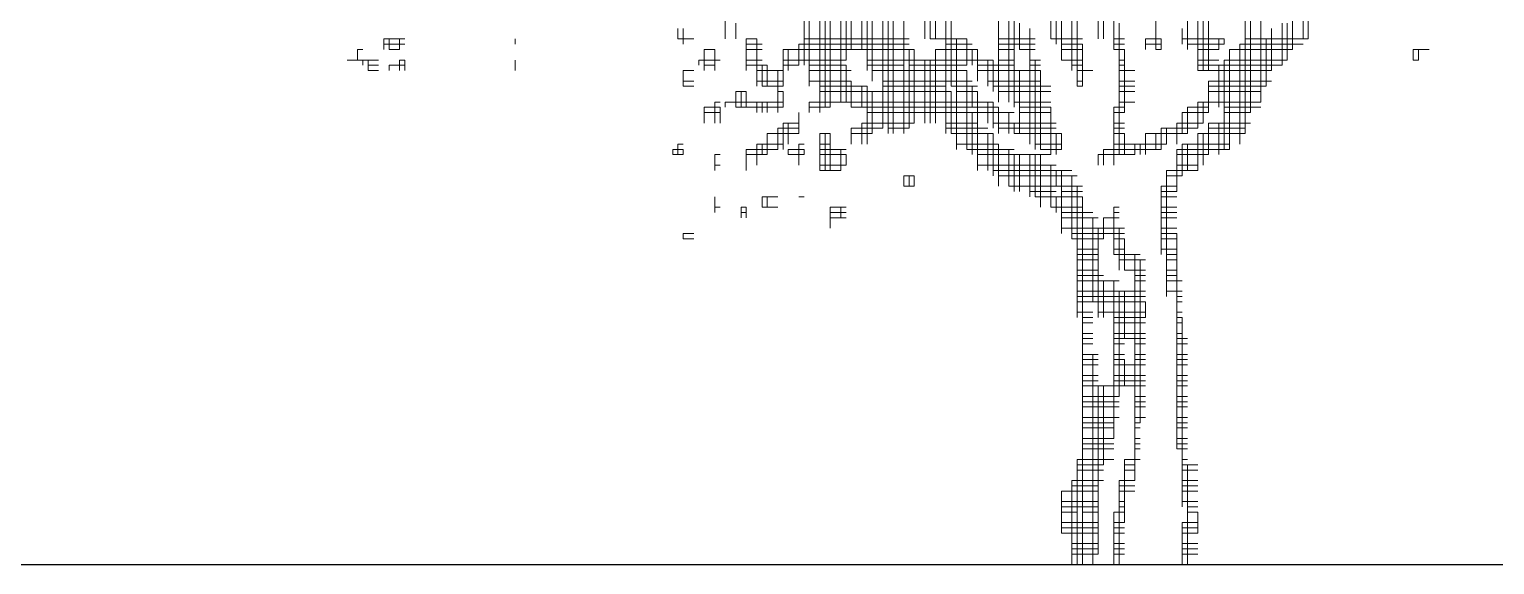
# Model space of a CAD drawing. Header units: millimetres. Extents: x 13268 to 164478, y 289082 to 363688.
# Drawn here: x 80103 to 85924, y 344787 to 346912 of the extents above; entities that cross this region are included whole.
import ezdxf

# ---------------------------------------------------------------- set-up
doc = ezdxf.new("R2010")
doc.units = ezdxf.units.MM
doc.layers.add('www.cad-blocks.net', color=7, linetype='Continuous')

# ---------------------------------------------------------------- blocks, each defined once
blk = doc.blocks.new('A$C010A7659')
at = {"lineweight": 0}
for points in [[(2558.6, 1217.2), (2558.6, 828)], [(2575.2, 1217.2), (2575.2, 828)], [(2492.4, 1142.7), (2492.4, 811.5)], [(2550.3, 1151), (2550.3, 828)], [(2475.8, 1117.8), (2475.8, 828)], [(2484.1, 1126.1), (2484.1, 819.8)], [(2492.4, 1084.7), (2492.4, 794.9)], [(2508.9, 1059.9), (2508.9, 778.4)], [(2393, 985.4), (2393, 728.7)], [(2111.5, 944), (2111.5, 712.1)], [(2111.5, 944), (2111.5, 712.1)], [(2161.2, 944), (2161.2, 811.5)], [(2161.2, 944), (2161.2, 811.5)], [(2177.7, 927.4), (2177.7, 811.5)], [(2094.9, 910.8), (2094.9, 778.4)], [(2119.8, 910.8), (2119.8, 720.4)], [(2194.3, 910.8), (2194.3, 761.8)], [(2210.8, 910.8), (2210.8, 687.3)], [(2210.8, 910.8), (2210.8, 753.5)], [(2393, 910.8), (2393, 728.7)], [(2086.6, 886), (2086.6, 786.6)], [(2086.6, 886), (2086.6, 786.6)], [(2152.9, 894.3), (2152.9, 794.9)], [(2152.9, 886), (2152.9, 794.9)], [(2219.1, 894.3), (2219.1, 679)], [(2227.4, 894.3), (2227.4, 679)], [(2227.4, 894.3), (2227.4, 679)], [(2244, 886), (2244, 786.6)], [(2244, 886), (2244, 679)], [(2409.6, 886), (2409.6, 728.7)], [(2641.4, 886), (2641.4, 811.5)], [(2782.2, 886), (2782.2, 687.3)], [(2790.5, 886), (2790.5, 712.1)], [(2873.3, 886), (2873.3, 828)], [(2881.6, 894.3), (2881.6, 828)], [(2881.6, 886), (2881.6, 828)], [(1962.4, 861.2), (1962.4, 828)], [(2128, 861.2), (2128, 728.7)], [(2128, 861.2), (2128, 720.4)], [(2144.6, 877.7), (2144.6, 728.7)], [(2186, 861.2), (2186, 778.4)], [(2186, 861.2), (2186, 794.9)], [(2277.1, 861.2), (2277.1, 828)], [(2285.4, 861.2), (2285.4, 828)], [(2285.4, 861.2), (2285.4, 828)], [(2293.7, 877.7), (2293.7, 828)], [(2310.2, 877.7), (2310.2, 753.5)], [(2310.2, 877.7), (2310.2, 687.3)], [(2318.5, 877.7), (2318.5, 753.5)], [(2417.9, 877.7), (2417.9, 728.7)], [(2517.2, 877.7), (2517.2, 778.4)], [(2517.2, 861.2), (2517.2, 753.5)], [(2575.2, 877.7), (2575.2, 811.5)], [(2691.1, 861.2), (2691.1, 811.5)], [(2707.7, 877.7), (2707.7, 778.4)], [(2707.7, 877.7), (2707.7, 811.5)], [(2715.9, 877.7), (2715.9, 778.4)], [(2724.2, 877.7), (2724.2, 778.4)], [(2724.2, 877.7), (2724.2, 778.4)], [(2807, 877.7), (2807, 728.7)], [(2856.7, 877.7), (2856.7, 811.5)], [(2856.7, 861.2), (2856.7, 811.5)], [(1887.9, 844.6), (1887.9, 828)], [(1896.2, 844.6), (1896.2, 819.8)], [(1896.2, 844.6), (1896.2, 819.8)], [(1979, 852.9), (1979, 828)], [(2417.9, 852.9), (2417.9, 811.5)], [(2426.1, 852.9), (2426.1, 811.5)], [(2442.7, 844.6), (2442.7, 679)], [(2583.5, 852.9), (2583.5, 645.9)], [(2682.8, 844.6), (2682.8, 819.8)], [(2782.2, 844.6), (2782.2, 679)], [(2823.6, 844.6), (2823.6, 778.4)], [(2840.2, 852.9), (2840.2, 794.9)], [(2840.2, 852.9), (2840.2, 786.6)], [(2848.4, 852.9), (2848.4, 794.9)], [(1382.8, 811.5), (1382.8, 794.9)], [(1382.8, 811.5), (1382.8, 794.9)], [(1382.8, 811.5), (1391.1, 811.5)], [(1424.2, 828), (1424.2, 811.5)], [(1424.2, 828), (1457.3, 828)], [(1424.2, 819.8), (1457.3, 819.8)], [(1432.5, 828), (1432.5, 811.5)], [(1432.5, 828), (1432.5, 811.5)], [(1432.5, 828), (1457.3, 828)], [(1432.5, 811.5), (1449.1, 811.5)], [(1449.1, 828), (1449.1, 811.5)], [(1631.2, 828), (1631.2, 819.8)], [(1887.9, 828), (1912.8, 828)], [(1896.2, 828), (1912.8, 828)], [(1929.3, 811.5), (1929.3, 778.4)], [(1929.3, 811.5), (1945.9, 811.5)], [(1945.9, 811.5), (1945.9, 778.4)], [(1995.6, 828), (1995.6, 778.4)], [(1995.6, 828), (1995.6, 786.6)], [(1995.6, 828), (2012.1, 828)], [(1995.6, 819.8), (2020.4, 819.8)], [(1995.6, 811.5), (2020.4, 811.5)], [(1995.6, 811.5), (2020.4, 811.5)], [(2012.1, 828), (2012.1, 778.4)], [(2012.1, 819.8), (2012.1, 753.5)], [(2053.5, 811.5), (2053.5, 778.4)], [(2053.5, 811.5), (2161.2, 811.5)], [(2061.8, 811.5), (2061.8, 778.4)], [(2061.8, 811.5), (2260.5, 811.5)], [(2078.4, 819.8), (2078.4, 786.6)], [(2078.4, 819.8), (2252.3, 819.8)], [(2078.4, 811.5), (2078.4, 786.6)], [(2086.6, 828), (2252.3, 828)], [(2086.6, 828), (2252.3, 828)], [(2186, 811.5), (2260.5, 811.5)], [(2252.3, 811.5), (2252.3, 687.3)], [(2260.5, 811.5), (2260.5, 695.5)], [(2285.4, 828), (2326.8, 828)], [(2293.7, 811.5), (2293.7, 695.5)], [(2293.7, 811.5), (2359.9, 811.5)], [(2293.7, 811.5), (2359.9, 811.5)], [(2310.2, 828), (2343.3, 828)], [(2310.2, 819.8), (2351.6, 819.8)], [(2318.5, 828), (2318.5, 753.5)], [(2326.8, 828), (2326.8, 728.7)], [(2343.3, 828), (2343.3, 786.6)], [(2343.3, 819.8), (2343.3, 786.6)], [(2351.6, 811.5), (2351.6, 786.6)], [(2359.9, 811.5), (2359.9, 778.4)], [(2393, 828), (2451, 828)], [(2393, 828), (2442.7, 828)], [(2393, 819.8), (2451, 819.8)], [(2393, 811.5), (2417.9, 811.5)], [(2393, 811.5), (2417.9, 811.5)], [(2426.1, 811.5), (2451, 811.5)], [(2442.7, 828), (2442.7, 662.4)], [(2442.7, 811.5), (2451, 811.5)], [(2475.8, 828), (2525.5, 828)], [(2484.1, 828), (2525.5, 828)], [(2492.4, 819.8), (2525.5, 819.8)], [(2492.4, 811.5), (2525.5, 811.5)], [(2492.4, 811.5), (2525.5, 811.5)], [(2525.5, 819.8), (2525.5, 753.5)], [(2575.2, 828), (2591.7, 828)], [(2575.2, 828), (2591.7, 828)], [(2575.2, 819.8), (2591.7, 819.8)], [(2575.2, 811.5), (2591.7, 811.5)], [(2583.5, 811.5), (2591.7, 811.5)], [(2591.7, 811.5), (2591.7, 712.1)], [(2624.9, 828), (2624.9, 811.5)], [(2624.9, 828), (2649.7, 828)], [(2624.9, 828), (2649.7, 828)], [(2624.9, 819.8), (2649.7, 819.8)], [(2641.4, 811.5), (2649.7, 811.5)], [(2649.7, 828), (2649.7, 811.5)], [(2682.8, 828), (2749.1, 828)], [(2682.8, 828), (2749.1, 828)], [(2691.1, 819.8), (2749.1, 819.8)], [(2707.7, 811.5), (2740.8, 811.5)], [(2707.7, 811.5), (2740.8, 811.5)], [(2740.8, 828), (2740.8, 811.5)], [(2749.1, 828), (2749.1, 819.8)], [(2757.4, 811.5), (2757.4, 662.4)], [(2757.4, 811.5), (2757.4, 654.1)], [(2757.4, 811.5), (2856.7, 811.5)], [(2757.4, 811.5), (2856.7, 811.5)], [(2773.9, 819.8), (2773.9, 662.4)], [(2773.9, 819.8), (2873.3, 819.8)], [(2782.2, 828), (2873.3, 828)], [(2782.2, 828), (2807, 828)], [(2807, 828), (2807, 745.2)], [(2815.3, 828), (2815.3, 753.5)], [(2815.3, 828), (2881.6, 828)], [(2823.6, 828), (2823.6, 778.4)], [(3047.2, 811.5), (3047.2, 794.9)], [(3047.2, 811.5), (3047.2, 794.9)], [(3047.2, 811.5), (3072, 811.5)], [(3047.2, 811.5), (3072, 811.5)], [(3055.4, 811.5), (3055.4, 794.9)], [(1366.3, 794.9), (1415.9, 794.9)], [(1391.1, 794.9), (1391.1, 786.6)], [(1391.1, 794.9), (1415.9, 794.9)], [(1399.4, 794.9), (1399.4, 778.4)], [(1399.4, 794.9), (1399.4, 778.4)], [(1399.4, 786.6), (1415.9, 786.6)], [(1432.5, 786.6), (1432.5, 778.4)], [(1432.5, 786.6), (1457.3, 786.6)], [(1449.1, 794.9), (1449.1, 778.4)], [(1449.1, 794.9), (1457.3, 794.9)], [(1457.3, 794.9), (1457.3, 778.4)], [(1631.2, 794.9), (1631.2, 778.4)], [(1921, 794.9), (1921, 786.6)], [(1921, 794.9), (1954.2, 794.9)], [(1921, 794.9), (1954.2, 794.9)], [(1929.3, 786.6), (1945.9, 786.6)], [(1945.9, 794.9), (1945.9, 786.6)], [(1995.6, 794.9), (2020.4, 794.9)], [(1995.6, 794.9), (2020.4, 794.9)], [(1995.6, 786.6), (2028.7, 786.6)], [(2020.4, 786.6), (2020.4, 753.5)], [(2028.7, 786.6), (2028.7, 753.5)], [(2053.5, 794.9), (2053.5, 753.5)], [(2053.5, 794.9), (2152.9, 794.9)], [(2053.5, 794.9), (2152.9, 794.9)], [(2053.5, 786.6), (2078.4, 786.6)], [(2094.9, 786.6), (2152.9, 786.6)], [(2152.9, 786.6), (2152.9, 728.7)], [(2186, 794.9), (2384.7, 794.9)], [(2186, 794.9), (2285.4, 794.9)], [(2186, 786.6), (2244, 786.6)], [(2252.3, 786.6), (2343.3, 786.6)], [(2260.5, 794.9), (2260.5, 695.5)], [(2277.1, 794.9), (2277.1, 695.5)], [(2285.4, 794.9), (2285.4, 695.5)], [(2285.4, 794.9), (2285.4, 695.5)], [(2285.4, 794.9), (2384.7, 794.9)], [(2359.9, 794.9), (2359.9, 761.8)], [(2359.9, 786.6), (2417.9, 786.6)], [(2376.5, 794.9), (2376.5, 753.5)], [(2384.7, 794.9), (2384.7, 753.5)], [(2384.7, 786.6), (2384.7, 745.2)], [(2393, 794.9), (2417.9, 794.9)], [(2393, 794.9), (2417.9, 794.9)], [(2442.7, 794.9), (2459.3, 794.9)], [(2442.7, 794.9), (2459.3, 794.9)], [(2442.7, 786.6), (2459.3, 786.6)], [(2451, 794.9), (2451, 654.1)], [(2492.4, 794.9), (2525.5, 794.9)], [(2508.9, 794.9), (2525.5, 794.9)], [(2508.9, 786.6), (2525.5, 786.6)], [(2583.5, 794.9), (2591.7, 794.9)], [(2583.5, 794.9), (2591.7, 794.9)], [(2583.5, 786.6), (2591.7, 786.6)], [(2707.7, 794.9), (2707.7, 778.4)], [(2707.7, 794.9), (2740.8, 794.9)], [(2707.7, 794.9), (2740.8, 794.9)], [(2707.7, 786.6), (2840.2, 786.6)], [(2740.8, 786.6), (2740.8, 720.4)], [(2749.1, 794.9), (2749.1, 654.1)], [(2749.1, 794.9), (2840.2, 794.9)], [(2749.1, 786.6), (2749.1, 654.1)], [(2757.4, 794.9), (2848.4, 794.9)], [(3047.2, 794.9), (3055.4, 794.9)], [(1399.4, 778.4), (1415.9, 778.4)], [(1896.2, 778.4), (1896.2, 753.5)], [(1896.2, 778.4), (1912.8, 778.4)], [(2012.1, 778.4), (2053.5, 778.4)], [(2012.1, 778.4), (2053.5, 778.4)], [(2028.7, 778.4), (2028.7, 753.5)], [(2045.2, 778.4), (2045.2, 712.1)], [(2094.9, 778.4), (2094.9, 753.5)], [(2094.9, 778.4), (2161.2, 778.4)], [(2111.5, 778.4), (2161.2, 778.4)], [(2152.9, 778.4), (2152.9, 728.7)], [(2194.3, 778.4), (2343.3, 778.4)], [(2194.3, 778.4), (2343.3, 778.4)], [(2244, 778.4), (2244, 679)], [(2343.3, 778.4), (2343.3, 654.1)], [(2359.9, 778.4), (2459.3, 778.4)], [(2359.9, 778.4), (2459.3, 778.4)], [(2417.9, 778.4), (2417.9, 720.4)], [(2426.1, 778.4), (2426.1, 679)], [(2459.3, 778.4), (2459.3, 654.1)], [(2517.2, 778.4), (2542.1, 778.4)], [(2517.2, 778.4), (2525.5, 778.4)], [(2525.5, 778.4), (2525.5, 761.8)], [(2583.5, 778.4), (2608.3, 778.4)], [(2583.5, 778.4), (2608.3, 778.4)], [(2591.7, 778.4), (2591.7, 728.7)], [(2707.7, 778.4), (2823.6, 778.4)], [(2740.8, 778.4), (2823.6, 778.4)], [(1896.2, 761.8), (1896.2, 753.5)], [(1896.2, 761.8), (1912.8, 761.8)], [(1896.2, 753.5), (1912.8, 753.5)], [(1979, 745.2), (1979, 720.4)], [(1979, 745.2), (1979, 720.4)], [(1979, 745.2), (1995.6, 745.2)], [(1987.3, 745.2), (1987.3, 720.4)], [(1995.6, 745.2), (1995.6, 720.4)], [(2012.1, 761.8), (2053.5, 761.8)], [(2020.4, 753.5), (2053.5, 753.5)], [(2045.2, 753.5), (2053.5, 753.5)], [(2045.2, 745.2), (2053.5, 745.2)], [(2053.5, 745.2), (2053.5, 720.4)], [(2094.9, 761.8), (2161.2, 761.8)], [(2111.5, 753.5), (2186, 753.5)], [(2111.5, 753.5), (2186, 753.5)], [(2111.5, 745.2), (2318.5, 745.2)], [(2161.2, 761.8), (2161.2, 720.4)], [(2161.2, 753.5), (2161.2, 720.4)], [(2177.7, 753.5), (2177.7, 720.4)], [(2186, 753.5), (2186, 720.4)], [(2186, 745.2), (2186, 679)], [(2194.3, 745.2), (2194.3, 679)], [(2210.8, 761.8), (2351.6, 761.8)], [(2210.8, 753.5), (2310.2, 753.5)], [(2210.8, 753.5), (2310.2, 753.5)], [(2210.8, 745.2), (2210.8, 687.3)], [(2310.2, 745.2), (2310.2, 679)], [(2318.5, 753.5), (2359.9, 753.5)], [(2318.5, 745.2), (2318.5, 679)], [(2326.8, 753.5), (2359.9, 753.5)], [(2326.8, 745.2), (2359.9, 745.2)], [(2343.3, 761.8), (2343.3, 654.1)], [(2351.6, 753.5), (2351.6, 720.4)], [(2359.9, 745.2), (2359.9, 712.1)], [(2376.5, 761.8), (2459.3, 761.8)], [(2384.7, 753.5), (2475.8, 753.5)], [(2384.7, 753.5), (2459.3, 753.5)], [(2393, 745.2), (2475.8, 745.2)], [(2459.3, 753.5), (2459.3, 654.1)], [(2517.2, 761.8), (2525.5, 761.8)], [(2517.2, 753.5), (2525.5, 753.5)], [(2583.5, 761.8), (2608.3, 761.8)], [(2583.5, 753.5), (2608.3, 753.5)], [(2583.5, 753.5), (2608.3, 753.5)], [(2583.5, 745.2), (2608.3, 745.2)], [(2724.2, 761.8), (2724.2, 720.4)], [(2724.2, 761.8), (2823.6, 761.8)], [(2724.2, 753.5), (2724.2, 712.1)], [(2724.2, 753.5), (2815.3, 753.5)], [(2724.2, 753.5), (2815.3, 753.5)], [(2724.2, 745.2), (2807, 745.2)], [(1929.3, 720.4), (1929.3, 695.5)], [(1929.3, 720.4), (1954.2, 720.4)], [(1945.9, 728.7), (1945.9, 695.5)], [(1945.9, 728.7), (1945.9, 695.5)], [(1945.9, 728.7), (1954.2, 728.7)], [(1945.9, 720.4), (1954.2, 720.4)], [(1954.2, 720.4), (1954.2, 695.5)], [(1962.4, 728.7), (1962.4, 720.4)], [(1962.4, 728.7), (2053.5, 728.7)], [(1979, 728.7), (2012.1, 728.7)], [(1979, 720.4), (2053.5, 720.4)], [(1995.6, 728.7), (1995.6, 720.4)], [(2012.1, 728.7), (2012.1, 712.1)], [(2012.1, 728.7), (2012.1, 720.4)], [(2012.1, 720.4), (2053.5, 720.4)], [(2020.4, 728.7), (2020.4, 712.1)], [(2028.7, 728.7), (2028.7, 712.1)], [(2028.7, 728.7), (2028.7, 712.1)], [(2028.7, 728.7), (2053.5, 728.7)], [(2094.9, 728.7), (2094.9, 712.1)], [(2094.9, 728.7), (2128, 728.7)], [(2094.9, 720.4), (2119.8, 720.4)], [(2094.9, 720.4), (2128, 720.4)], [(2111.5, 728.7), (2318.5, 728.7)], [(2161.2, 728.7), (2384.7, 728.7)], [(2161.2, 720.4), (2384.7, 720.4)], [(2186, 720.4), (2351.6, 720.4)], [(2318.5, 728.7), (2318.5, 679)], [(2326.8, 728.7), (2326.8, 654.1)], [(2343.3, 728.7), (2376.5, 728.7)], [(2359.9, 728.7), (2359.9, 695.5)], [(2359.9, 720.4), (2393, 720.4)], [(2376.5, 728.7), (2376.5, 695.5)], [(2384.7, 728.7), (2384.7, 695.5)], [(2384.7, 720.4), (2384.7, 687.3)], [(2393, 720.4), (2393, 687.3)], [(2417.9, 728.7), (2475.8, 728.7)], [(2417.9, 728.7), (2475.8, 728.7)], [(2426.1, 720.4), (2475.8, 720.4)], [(2426.1, 720.4), (2475.8, 720.4)], [(2475.8, 720.4), (2475.8, 645.9)], [(2575.2, 720.4), (2575.2, 629.3)], [(2575.2, 720.4), (2591.7, 720.4)], [(2583.5, 728.7), (2591.7, 728.7)], [(2583.5, 728.7), (2608.3, 728.7)], [(2583.5, 720.4), (2591.7, 720.4)], [(2691.1, 720.4), (2691.1, 679)], [(2691.1, 720.4), (2724.2, 720.4)], [(2707.7, 728.7), (2707.7, 695.5)], [(2707.7, 728.7), (2807, 728.7)], [(2707.7, 720.4), (2707.7, 687.3)], [(2707.7, 720.4), (2724.2, 720.4)], [(2715.9, 728.7), (2715.9, 695.5)], [(2715.9, 728.7), (2807, 728.7)], [(2749.1, 720.4), (2807, 720.4)], [(2749.1, 720.4), (2807, 720.4)], [(1929.3, 712.1), (1954.2, 712.1)], [(2053.5, 695.5), (2053.5, 662.4)], [(2053.5, 695.5), (2053.5, 654.1)], [(2053.5, 695.5), (2078.4, 695.5)], [(2053.5, 695.5), (2078.4, 695.5)], [(2061.8, 695.5), (2061.8, 662.4)], [(2078.4, 712.1), (2078.4, 679)], [(2177.7, 695.5), (2177.7, 662.4)], [(2177.7, 695.5), (2260.5, 695.5)], [(2186, 712.1), (2359.9, 712.1)], [(2186, 695.5), (2186, 662.4)], [(2186, 695.5), (2260.5, 695.5)], [(2310.2, 695.5), (2359.9, 695.5)], [(2310.2, 695.5), (2359.9, 695.5)], [(2351.6, 712.1), (2351.6, 645.9)], [(2359.9, 712.1), (2417.9, 712.1)], [(2359.9, 695.5), (2359.9, 629.3)], [(2384.7, 695.5), (2484.1, 695.5)], [(2384.7, 695.5), (2475.8, 695.5)], [(2393, 712.1), (2393, 679)], [(2409.6, 712.1), (2409.6, 679)], [(2417.9, 695.5), (2417.9, 679)], [(2417.9, 695.5), (2417.9, 679)], [(2426.1, 712.1), (2475.8, 712.1)], [(2475.8, 695.5), (2475.8, 645.9)], [(2575.2, 712.1), (2591.7, 712.1)], [(2575.2, 695.5), (2591.7, 695.5)], [(2575.2, 695.5), (2591.7, 695.5)], [(2674.5, 695.5), (2674.5, 679)], [(2674.5, 695.5), (2674.5, 662.4)], [(2674.5, 695.5), (2707.7, 695.5)], [(2674.5, 695.5), (2715.9, 695.5)], [(2682.8, 712.1), (2682.8, 679)], [(2682.8, 712.1), (2724.2, 712.1)], [(2682.8, 695.5), (2682.8, 679)], [(2724.2, 695.5), (2724.2, 645.9)], [(2724.2, 695.5), (2790.5, 695.5)], [(2740.8, 695.5), (2740.8, 645.9)], [(2740.8, 695.5), (2790.5, 695.5)], [(2749.1, 712.1), (2790.5, 712.1)], [(2028.7, 679), (2028.7, 654.1)], [(2028.7, 679), (2028.7, 645.9)], [(2028.7, 679), (2078.4, 679)], [(2045.2, 687.3), (2045.2, 654.1)], [(2045.2, 687.3), (2078.4, 687.3)], [(2045.2, 679), (2078.4, 679)], [(2111.5, 679), (2111.5, 621)], [(2111.5, 679), (2111.5, 629.3)], [(2111.5, 679), (2128, 679)], [(2111.5, 679), (2128, 679)], [(2119.8, 679), (2119.8, 621)], [(2128, 679), (2128, 621)], [(2161.2, 687.3), (2161.2, 662.4)], [(2161.2, 687.3), (2210.8, 687.3)], [(2161.2, 679), (2186, 679)], [(2161.2, 679), (2194.3, 679)], [(2219.1, 687.3), (2252.3, 687.3)], [(2310.2, 687.3), (2376.5, 687.3)], [(2318.5, 679), (2384.7, 679)], [(2326.8, 679), (2384.7, 679)], [(2359.9, 687.3), (2359.9, 621)], [(2376.5, 679), (2376.5, 621)], [(2384.7, 679), (2384.7, 621)], [(2393, 687.3), (2484.1, 687.3)], [(2417.9, 679), (2492.4, 679)], [(2442.7, 679), (2492.4, 679)], [(2484.1, 679), (2484.1, 645.9)], [(2492.4, 679), (2492.4, 654.1)], [(2575.2, 687.3), (2591.7, 687.3)], [(2575.2, 679), (2575.2, 629.3)], [(2575.2, 679), (2591.7, 679)], [(2575.2, 679), (2591.7, 679)], [(2591.7, 679), (2591.7, 645.9)], [(2624.9, 679), (2624.9, 654.1)], [(2624.9, 679), (2624.9, 645.9)], [(2624.9, 679), (2674.5, 679)], [(2641.4, 679), (2641.4, 654.1)], [(2641.4, 679), (2691.1, 679)], [(2649.7, 687.3), (2649.7, 654.1)], [(2649.7, 687.3), (2707.7, 687.3)], [(2649.7, 679), (2649.7, 654.1)], [(2658, 687.3), (2658, 662.4)], [(2707.7, 679), (2707.7, 629.3)], [(2707.7, 679), (2782.2, 679)], [(2715.9, 679), (2715.9, 629.3)], [(2724.2, 687.3), (2782.2, 687.3)], [(2724.2, 679), (2724.2, 645.9)], [(2724.2, 679), (2782.2, 679)], [(1879.6, 654.1), (1879.6, 645.9)], [(1879.6, 654.1), (1896.2, 654.1)], [(1879.6, 654.1), (1896.2, 654.1)], [(1887.9, 662.4), (1887.9, 645.9)], [(1887.9, 662.4), (1896.2, 662.4)], [(1896.2, 654.1), (1896.2, 645.9)], [(1995.6, 654.1), (1995.6, 629.3)], [(1995.6, 654.1), (2028.7, 654.1)], [(1995.6, 654.1), (2045.2, 654.1)], [(2012.1, 662.4), (2012.1, 645.9)], [(2012.1, 662.4), (2053.5, 662.4)], [(2012.1, 654.1), (2012.1, 629.3)], [(2020.4, 662.4), (2020.4, 645.9)], [(2061.8, 654.1), (2061.8, 645.9)], [(2061.8, 654.1), (2086.6, 654.1)], [(2061.8, 654.1), (2086.6, 654.1)], [(2078.4, 662.4), (2078.4, 645.9)], [(2078.4, 662.4), (2078.4, 629.3)], [(2078.4, 662.4), (2086.6, 662.4)], [(2086.6, 654.1), (2086.6, 645.9)], [(2111.5, 662.4), (2128, 662.4)], [(2111.5, 654.1), (2152.9, 654.1)], [(2111.5, 654.1), (2128, 654.1)], [(2128, 654.1), (2128, 621)], [(2144.6, 654.1), (2144.6, 621)], [(2326.8, 662.4), (2393, 662.4)], [(2343.3, 654.1), (2409.6, 654.1)], [(2351.6, 654.1), (2417.9, 654.1)], [(2384.7, 662.4), (2384.7, 612.7)], [(2393, 662.4), (2393, 596.2)], [(2393, 654.1), (2393, 596.2)], [(2409.6, 654.1), (2409.6, 596.2)], [(2451, 662.4), (2492.4, 662.4)], [(2459.3, 654.1), (2492.4, 654.1)], [(2475.8, 654.1), (2492.4, 654.1)], [(2558.6, 654.1), (2558.6, 629.3)], [(2558.6, 654.1), (2624.9, 654.1)], [(2575.2, 662.4), (2608.3, 662.4)], [(2575.2, 654.1), (2649.7, 654.1)], [(2591.7, 662.4), (2591.7, 645.9)], [(2608.3, 662.4), (2608.3, 645.9)], [(2608.3, 662.4), (2658, 662.4)], [(2608.3, 654.1), (2608.3, 645.9)], [(2616.6, 662.4), (2616.6, 645.9)], [(2674.5, 654.1), (2674.5, 596.2)], [(2674.5, 654.1), (2674.5, 645.9)], [(2674.5, 654.1), (2749.1, 654.1)], [(2674.5, 654.1), (2757.4, 654.1)], [(2682.8, 662.4), (2682.8, 612.7)], [(2682.8, 662.4), (2757.4, 662.4)], [(2682.8, 654.1), (2682.8, 612.7)], [(2691.1, 662.4), (2691.1, 621)], [(2707.7, 662.4), (2707.7, 621)], [(1879.6, 645.9), (1896.2, 645.9)], [(1945.9, 645.9), (1945.9, 621)], [(1945.9, 645.9), (1945.9, 621)], [(1945.9, 645.9), (1954.2, 645.9)], [(1945.9, 629.3), (1954.2, 629.3)], [(1995.6, 645.9), (1995.6, 621)], [(1995.6, 645.9), (2012.1, 645.9)], [(1995.6, 645.9), (2028.7, 645.9)], [(2061.8, 645.9), (2086.6, 645.9)], [(2111.5, 645.9), (2152.9, 645.9)], [(2111.5, 645.9), (2152.9, 645.9)], [(2111.5, 629.3), (2152.9, 629.3)], [(2152.9, 645.9), (2152.9, 629.3)], [(2359.9, 645.9), (2442.7, 645.9)], [(2359.9, 645.9), (2417.9, 645.9)], [(2359.9, 629.3), (2484.1, 629.3)], [(2417.9, 645.9), (2417.9, 587.9)], [(2417.9, 645.9), (2417.9, 587.9)], [(2426.1, 645.9), (2426.1, 587.9)], [(2442.7, 645.9), (2442.7, 579.6)], [(2442.7, 645.9), (2475.8, 645.9)], [(2442.7, 629.3), (2442.7, 579.6)], [(2451, 645.9), (2451, 579.6)], [(2459.3, 645.9), (2459.3, 563.1)], [(2459.3, 645.9), (2459.3, 579.6)], [(2475.8, 629.3), (2475.8, 596.2)], [(2475.8, 629.3), (2475.8, 563.1)], [(2550.3, 645.9), (2550.3, 629.3)], [(2550.3, 645.9), (2583.5, 645.9)], [(2550.3, 645.9), (2608.3, 645.9)], [(2674.5, 645.9), (2724.2, 645.9)], [(2674.5, 645.9), (2724.2, 645.9)], [(2674.5, 629.3), (2707.7, 629.3)], [(2111.5, 621), (2144.6, 621)], [(2244, 612.7), (2244, 596.2)], [(2244, 612.7), (2260.5, 612.7)], [(2252.3, 612.7), (2252.3, 596.2)], [(2260.5, 612.7), (2260.5, 596.2)], [(2384.7, 621), (2508.9, 621)], [(2384.7, 621), (2492.4, 621)], [(2393, 612.7), (2517.2, 612.7)], [(2484.1, 621), (2484.1, 596.2)], [(2492.4, 621), (2492.4, 579.6)], [(2492.4, 621), (2492.4, 587.9)], [(2508.9, 612.7), (2508.9, 513.4)], [(2658, 621), (2658, 422.3)], [(2658, 621), (2691.1, 621)], [(2658, 612.7), (2682.8, 612.7)], [(2674.5, 621), (2674.5, 587.9)], [(2674.5, 621), (2707.7, 621)], [(1945.9, 579.6), (1945.9, 554.8)], [(2020.4, 579.6), (2020.4, 563.1)], [(2020.4, 579.6), (2045.2, 579.6)], [(2020.4, 579.6), (2028.7, 579.6)], [(2028.7, 579.6), (2028.7, 563.1)], [(2028.7, 579.6), (2028.7, 563.1)], [(2078.4, 579.6), (2086.6, 579.6)], [(2244, 596.2), (2260.5, 596.2)], [(2409.6, 596.2), (2517.2, 596.2)], [(2417.9, 596.2), (2475.8, 596.2)], [(2442.7, 587.9), (2484.1, 587.9)], [(2451, 579.6), (2492.4, 579.6)], [(2459.3, 579.6), (2525.5, 579.6)], [(2475.8, 587.9), (2475.8, 563.1)], [(2484.1, 579.6), (2484.1, 554.8)], [(2492.4, 596.2), (2525.5, 596.2)], [(2492.4, 587.9), (2525.5, 587.9)], [(2492.4, 579.6), (2492.4, 521.7)], [(2492.4, 579.6), (2492.4, 546.5)], [(2508.9, 579.6), (2525.5, 579.6)], [(2517.2, 596.2), (2517.2, 389.2)], [(2517.2, 596.2), (2517.2, 488.5)], [(2525.5, 579.6), (2525.5, 0)], [(2649.7, 596.2), (2649.7, 488.5)], [(2649.7, 596.2), (2674.5, 596.2)], [(2649.7, 596.2), (2674.5, 596.2)], [(2649.7, 587.9), (2674.5, 587.9)], [(2649.7, 579.6), (2649.7, 563.1)], [(2649.7, 579.6), (2674.5, 579.6)], [(2649.7, 579.6), (2674.5, 579.6)], [(1945.9, 563.1), (1954.2, 563.1)], [(1987.3, 563.1), (1987.3, 546.5)], [(1987.3, 563.1), (1995.6, 563.1)], [(1987.3, 554.8), (1995.6, 554.8)], [(1995.6, 563.1), (1995.6, 546.5)], [(2020.4, 563.1), (2045.2, 563.1)], [(2128, 563.1), (2128, 529.9)], [(2128, 563.1), (2128, 546.5)], [(2128, 563.1), (2152.9, 563.1)], [(2128, 563.1), (2144.6, 563.1)], [(2128, 554.8), (2152.9, 554.8)], [(2144.6, 563.1), (2144.6, 546.5)], [(2475.8, 563.1), (2525.5, 563.1)], [(2484.1, 563.1), (2525.5, 563.1)], [(2492.4, 554.8), (2542.1, 554.8)], [(2525.5, 554.8), (2525.5, 0)], [(2575.2, 563.1), (2575.2, 488.5)], [(2575.2, 563.1), (2575.2, 513.4)], [(2575.2, 563.1), (2583.5, 563.1)], [(2575.2, 554.8), (2583.5, 554.8)], [(2649.7, 563.1), (2674.5, 563.1)], [(2649.7, 563.1), (2674.5, 563.1)], [(2649.7, 554.8), (2674.5, 554.8)], [(2128, 546.5), (2144.6, 546.5)], [(2128, 546.5), (2152.9, 546.5)], [(2492.4, 546.5), (2550.3, 546.5)], [(2492.4, 546.5), (2542.1, 546.5)], [(2542.1, 546.5), (2542.1, 414)], [(2558.6, 546.5), (2558.6, 513.4)], [(2558.6, 546.5), (2583.5, 546.5)], [(2558.6, 546.5), (2583.5, 546.5)], [(2649.7, 546.5), (2674.5, 546.5)], [(2649.7, 546.5), (2674.5, 546.5)], [(1896.2, 521.7), (1896.2, 513.4)], [(1896.2, 521.7), (1896.2, 513.4)], [(1896.2, 521.7), (1912.8, 521.7)], [(1896.2, 513.4), (1912.8, 513.4)], [(2492.4, 529.9), (2591.7, 529.9)], [(2508.9, 521.7), (2591.7, 521.7)], [(2508.9, 521.7), (2591.7, 521.7)], [(2508.9, 513.4), (2558.6, 513.4)], [(2517.2, 513.4), (2550.3, 513.4)], [(2550.3, 529.9), (2550.3, 513.4)], [(2550.3, 529.9), (2550.3, 414)], [(2575.2, 513.4), (2591.7, 513.4)], [(2575.2, 513.4), (2591.7, 513.4)], [(2583.5, 529.9), (2583.5, 463.7)], [(2591.7, 513.4), (2591.7, 463.7)], [(2649.7, 529.9), (2674.5, 529.9)], [(2649.7, 521.7), (2674.5, 521.7)], [(2649.7, 521.7), (2674.5, 521.7)], [(2649.7, 513.4), (2674.5, 513.4)], [(2649.7, 513.4), (2674.5, 513.4)], [(2674.5, 521.7), (2674.5, 364.3)], [(2517.2, 496.8), (2550.3, 496.8)], [(2517.2, 488.5), (2550.3, 488.5)], [(2517.2, 488.5), (2550.3, 488.5)], [(2575.2, 496.8), (2591.7, 496.8)], [(2575.2, 488.5), (2608.3, 488.5)], [(2583.5, 488.5), (2616.6, 488.5)], [(2591.7, 488.5), (2591.7, 463.7)], [(2608.3, 488.5), (2608.3, 157.3)], [(2608.3, 488.5), (2608.3, 331.2)], [(2649.7, 496.8), (2674.5, 496.8)], [(2658, 488.5), (2674.5, 488.5)], [(2658, 488.5), (2674.5, 488.5)], [(2517.2, 480.3), (2550.3, 480.3)], [(2517.2, 463.7), (2550.3, 463.7)], [(2517.2, 463.7), (2550.3, 463.7)], [(2583.5, 480.3), (2624.9, 480.3)], [(2591.7, 463.7), (2624.9, 463.7)], [(2608.3, 463.7), (2624.9, 463.7)], [(2616.6, 480.3), (2616.6, 223.6)], [(2658, 480.3), (2674.5, 480.3)], [(2658, 463.7), (2674.5, 463.7)], [(2658, 463.7), (2674.5, 463.7)], [(2517.2, 455.4), (2558.6, 455.4)], [(2517.2, 447.1), (2583.5, 447.1)], [(2517.2, 447.1), (2575.2, 447.1)], [(2550.3, 455.4), (2550.3, 389.2)], [(2558.6, 447.1), (2558.6, 389.2)], [(2575.2, 447.1), (2575.2, 231.8)], [(2575.2, 447.1), (2575.2, 389.2)], [(2608.3, 455.4), (2624.9, 455.4)], [(2608.3, 447.1), (2624.9, 447.1)], [(2608.3, 447.1), (2624.9, 447.1)], [(2658, 455.4), (2674.5, 455.4)], [(2658, 447.1), (2682.8, 447.1)], [(2658, 447.1), (2674.5, 447.1)], [(2674.5, 447.1), (2674.5, 182.2)], [(2517.2, 430.6), (2624.9, 430.6)], [(2517.2, 430.6), (2591.7, 430.6)], [(2517.2, 422.3), (2624.9, 422.3)], [(2583.5, 430.6), (2583.5, 265)], [(2591.7, 430.6), (2591.7, 356.1)], [(2591.7, 430.6), (2591.7, 356.1)], [(2608.3, 430.6), (2624.9, 430.6)], [(2658, 430.6), (2682.8, 430.6)], [(2658, 430.6), (2682.8, 430.6)], [(2674.5, 422.3), (2682.8, 422.3)], [(2517.2, 414), (2542.1, 414)], [(2517.2, 414), (2550.3, 414)], [(2517.2, 397.5), (2542.1, 397.5)], [(2550.3, 414), (2624.9, 414)], [(2550.3, 414), (2624.9, 414)], [(2550.3, 397.5), (2624.9, 397.5)], [(2624.9, 414), (2624.9, 389.2)], [(2674.5, 414), (2682.8, 414)], [(2674.5, 414), (2682.8, 414)], [(2674.5, 397.5), (2682.8, 397.5)], [(2525.5, 389.2), (2542.1, 389.2)], [(2525.5, 389.2), (2542.1, 389.2)], [(2525.5, 380.9), (2542.1, 380.9)], [(2575.2, 389.2), (2624.9, 389.2)], [(2575.2, 389.2), (2624.9, 389.2)], [(2575.2, 380.9), (2624.9, 380.9)], [(2674.5, 389.2), (2682.8, 389.2)], [(2674.5, 389.2), (2682.8, 389.2)], [(2674.5, 380.9), (2682.8, 380.9)], [(2682.8, 389.2), (2682.8, 157.3)], [(2525.5, 364.3), (2542.1, 364.3)], [(2525.5, 364.3), (2542.1, 364.3)], [(2525.5, 356.1), (2542.1, 356.1)], [(2525.5, 356.1), (2542.1, 356.1)], [(2525.5, 347.8), (2542.1, 347.8)], [(2575.2, 364.3), (2624.9, 364.3)], [(2575.2, 364.3), (2624.9, 364.3)], [(2575.2, 356.1), (2591.7, 356.1)], [(2575.2, 356.1), (2624.9, 356.1)], [(2575.2, 347.8), (2591.7, 347.8)], [(2608.3, 356.1), (2624.9, 356.1)], [(2608.3, 347.8), (2624.9, 347.8)], [(2674.5, 364.3), (2682.8, 364.3)], [(2674.5, 364.3), (2682.8, 364.3)], [(2674.5, 356.1), (2691.1, 356.1)], [(2674.5, 356.1), (2691.1, 356.1)], [(2674.5, 347.8), (2691.1, 347.8)], [(2682.8, 356.1), (2682.8, 91.1)], [(2525.5, 331.2), (2550.3, 331.2)], [(2525.5, 331.2), (2550.3, 331.2)], [(2542.1, 331.2), (2542.1, 0)], [(2575.2, 331.2), (2591.7, 331.2)], [(2575.2, 331.2), (2591.7, 331.2)], [(2608.3, 331.2), (2624.9, 331.2)], [(2608.3, 331.2), (2624.9, 331.2)], [(2674.5, 331.2), (2691.1, 331.2)], [(2674.5, 331.2), (2691.1, 331.2)], [(2525.5, 322.9), (2550.3, 322.9)], [(2525.5, 314.7), (2550.3, 314.7)], [(2525.5, 314.7), (2550.3, 314.7)], [(2575.2, 322.9), (2591.7, 322.9)], [(2575.2, 314.7), (2624.9, 314.7)], [(2575.2, 314.7), (2591.7, 314.7)], [(2591.7, 322.9), (2591.7, 281.5)], [(2591.7, 314.7), (2591.7, 281.5)], [(2608.3, 322.9), (2608.3, 256.7)], [(2608.3, 322.9), (2624.9, 322.9)], [(2608.3, 314.7), (2624.9, 314.7)], [(2674.5, 322.9), (2691.1, 322.9)], [(2674.5, 314.7), (2691.1, 314.7)], [(2674.5, 314.7), (2691.1, 314.7)], [(2525.5, 298.1), (2550.3, 298.1)], [(2525.5, 289.8), (2550.3, 289.8)], [(2525.5, 289.8), (2550.3, 289.8)], [(2525.5, 281.5), (2591.7, 281.5)], [(2525.5, 281.5), (2550.3, 281.5)], [(2550.3, 281.5), (2550.3, 124.2)], [(2550.3, 281.5), (2550.3, 16.6)], [(2558.6, 281.5), (2558.6, 157.3)], [(2558.6, 281.5), (2624.9, 281.5)], [(2575.2, 298.1), (2624.9, 298.1)], [(2575.2, 289.8), (2575.2, 198.7)], [(2575.2, 289.8), (2624.9, 289.8)], [(2575.2, 289.8), (2624.9, 289.8)], [(2608.3, 281.5), (2624.9, 281.5)], [(2674.5, 298.1), (2691.1, 298.1)], [(2674.5, 289.8), (2691.1, 289.8)], [(2674.5, 289.8), (2691.1, 289.8)], [(2674.5, 281.5), (2691.1, 281.5)], [(2674.5, 281.5), (2691.1, 281.5)], [(2525.5, 265), (2583.5, 265)], [(2525.5, 256.7), (2583.5, 256.7)], [(2525.5, 256.7), (2583.5, 256.7)], [(2608.3, 265), (2624.9, 265)], [(2608.3, 256.7), (2624.9, 256.7)], [(2608.3, 256.7), (2624.9, 256.7)], [(2674.5, 265), (2691.1, 265)], [(2674.5, 256.7), (2691.1, 256.7)], [(2674.5, 256.7), (2691.1, 256.7)], [(2525.5, 248.4), (2583.5, 248.4)], [(2525.5, 231.8), (2575.2, 231.8)], [(2525.5, 231.8), (2583.5, 231.8)], [(2608.3, 248.4), (2608.3, 132.5)], [(2608.3, 248.4), (2624.9, 248.4)], [(2608.3, 231.8), (2624.9, 231.8)], [(2608.3, 231.8), (2624.9, 231.8)], [(2674.5, 248.4), (2691.1, 248.4)], [(2674.5, 231.8), (2691.1, 231.8)], [(2674.5, 231.8), (2691.1, 231.8)], [(2525.5, 223.6), (2575.2, 223.6)], [(2525.5, 215.3), (2575.2, 215.3)], [(2525.5, 215.3), (2575.2, 215.3)], [(2608.3, 223.6), (2616.6, 223.6)], [(2608.3, 215.3), (2616.6, 215.3)], [(2608.3, 215.3), (2616.6, 215.3)], [(2674.5, 223.6), (2691.1, 223.6)], [(2674.5, 215.3), (2691.1, 215.3)], [(2674.5, 215.3), (2691.1, 215.3)], [(2525.5, 198.7), (2575.2, 198.7)], [(2525.5, 198.7), (2575.2, 198.7)], [(2525.5, 190.4), (2575.2, 190.4)], [(2608.3, 198.7), (2616.6, 198.7)], [(2608.3, 198.7), (2616.6, 198.7)], [(2608.3, 190.4), (2616.6, 190.4)], [(2674.5, 198.7), (2691.1, 198.7)], [(2674.5, 198.7), (2691.1, 198.7)], [(2674.5, 190.4), (2691.1, 190.4)], [(2517.2, 165.6), (2517.2, 82.8)], [(2517.2, 165.6), (2575.2, 165.6)], [(2525.5, 182.2), (2575.2, 182.2)], [(2525.5, 182.2), (2575.2, 182.2)], [(2591.7, 165.6), (2591.7, 99.4)], [(2591.7, 165.6), (2616.6, 165.6)], [(2608.3, 182.2), (2616.6, 182.2)], [(2608.3, 182.2), (2616.6, 182.2)], [(2674.5, 182.2), (2691.1, 182.2)], [(2682.8, 182.2), (2691.1, 182.2)], [(2682.8, 165.6), (2691.1, 165.6)], [(2517.2, 157.3), (2558.6, 157.3)], [(2517.2, 157.3), (2558.6, 157.3)], [(2517.2, 149), (2517.2, 0)], [(2517.2, 149), (2558.6, 149)], [(2591.7, 157.3), (2591.7, 66.2)], [(2591.7, 157.3), (2608.3, 157.3)], [(2591.7, 157.3), (2608.3, 157.3)], [(2591.7, 149), (2608.3, 149)], [(2682.8, 157.3), (2707.7, 157.3)], [(2682.8, 157.3), (2691.1, 157.3)], [(2682.8, 149), (2707.7, 149)], [(2691.1, 157.3), (2691.1, 0)], [(2492.4, 115.9), (2492.4, 49.7)], [(2492.4, 115.9), (2550.3, 115.9)], [(2508.9, 132.5), (2508.9, 0)], [(2508.9, 132.5), (2558.6, 132.5)], [(2508.9, 132.5), (2558.6, 132.5)], [(2508.9, 124.2), (2550.3, 124.2)], [(2508.9, 124.2), (2550.3, 124.2)], [(2583.5, 132.5), (2583.5, 0)], [(2583.5, 132.5), (2608.3, 132.5)], [(2583.5, 124.2), (2608.3, 124.2)], [(2583.5, 124.2), (2608.3, 124.2)], [(2583.5, 115.9), (2608.3, 115.9)], [(2591.7, 132.5), (2608.3, 132.5)], [(2682.8, 132.5), (2707.7, 132.5)], [(2682.8, 132.5), (2707.7, 132.5)], [(2682.8, 124.2), (2707.7, 124.2)], [(2682.8, 124.2), (2707.7, 124.2)], [(2682.8, 115.9), (2707.7, 115.9)], [(2492.4, 99.4), (2550.3, 99.4)], [(2492.4, 99.4), (2550.3, 99.4)], [(2583.5, 99.4), (2591.7, 99.4)], [(2583.5, 99.4), (2591.7, 99.4)], [(2682.8, 99.4), (2707.7, 99.4)], [(2682.8, 99.4), (2707.7, 99.4)], [(2492.4, 91.1), (2550.3, 91.1)], [(2492.4, 82.8), (2517.2, 82.8)], [(2492.4, 82.8), (2517.2, 82.8)], [(2525.5, 82.8), (2550.3, 82.8)], [(2525.5, 82.8), (2550.3, 82.8)], [(2575.2, 82.8), (2575.2, 0)], [(2575.2, 82.8), (2591.7, 82.8)], [(2583.5, 91.1), (2591.7, 91.1)], [(2583.5, 82.8), (2591.7, 82.8)], [(2691.1, 91.1), (2707.7, 91.1)], [(2691.1, 82.8), (2707.7, 82.8)], [(2691.1, 82.8), (2707.7, 82.8)], [(2707.7, 82.8), (2707.7, 49.7)], [(2492.4, 66.2), (2550.3, 66.2)], [(2492.4, 66.2), (2550.3, 66.2)], [(2492.4, 58), (2550.3, 58)], [(2492.4, 49.7), (2550.3, 49.7)], [(2508.9, 49.7), (2550.3, 49.7)], [(2517.2, 66.2), (2517.2, 0)], [(2575.2, 66.2), (2591.7, 66.2)], [(2575.2, 66.2), (2591.7, 66.2)], [(2575.2, 58), (2591.7, 58)], [(2575.2, 49.7), (2591.7, 49.7)], [(2575.2, 49.7), (2591.7, 49.7)], [(2682.8, 66.2), (2682.8, 0)], [(2682.8, 66.2), (2707.7, 66.2)], [(2682.8, 58), (2707.7, 58)], [(2682.8, 49.7), (2707.7, 49.7)], [(2682.8, 49.7), (2707.7, 49.7)], [(2691.1, 66.2), (2707.7, 66.2)], [(2508.9, 33.1), (2550.3, 33.1)], [(2508.9, 24.8), (2550.3, 24.8)], [(2508.9, 24.8), (2550.3, 24.8)], [(2575.2, 33.1), (2575.2, 0)], [(2575.2, 33.1), (2591.7, 33.1)], [(2575.2, 24.8), (2591.7, 24.8)], [(2575.2, 24.8), (2591.7, 24.8)], [(2682.8, 33.1), (2707.7, 33.1)], [(2682.8, 24.8), (2707.7, 24.8)], [(2682.8, 24.8), (2707.7, 24.8)], [(2508.9, 16.6), (2550.3, 16.6)], [(2517.2, 0), (2542.1, 0)], [(2575.2, 16.6), (2591.7, 16.6)], [(2575.2, 0), (2583.5, 0)], [(2682.8, 16.6), (2707.7, 16.6)], [(2682.8, 0), (2707.7, 0)]]:
    blk.add_lwpolyline(points, dxfattribs=at)
blk = doc.blocks.new('A$C450614AE')
at = {"xscale": 1.5, "yscale": 1.5, "zscale": 1.5}
blk.add_blockref('A$C010A7659', (0, 0), dxfattribs=at)
blk = doc.blocks.new('format')
at = {"layer": 'www.cad-blocks.net', "color": 155, "true_color": 0x546d8e}
blk.add_line((20725.9, 344787.3), (164477.6, 344787.3), dxfattribs=at)

msp = doc.modelspace()

# ---------------------------------------------------------------- block references
msp.add_blockref('format', (0, 0))
at = {"xscale": 1.68, "yscale": 1.68, "zscale": 1.68}
msp.add_blockref('A$C450614AE', (77922.1, 344787.3), dxfattribs=at)

doc.saveas('drawing.dxf')
